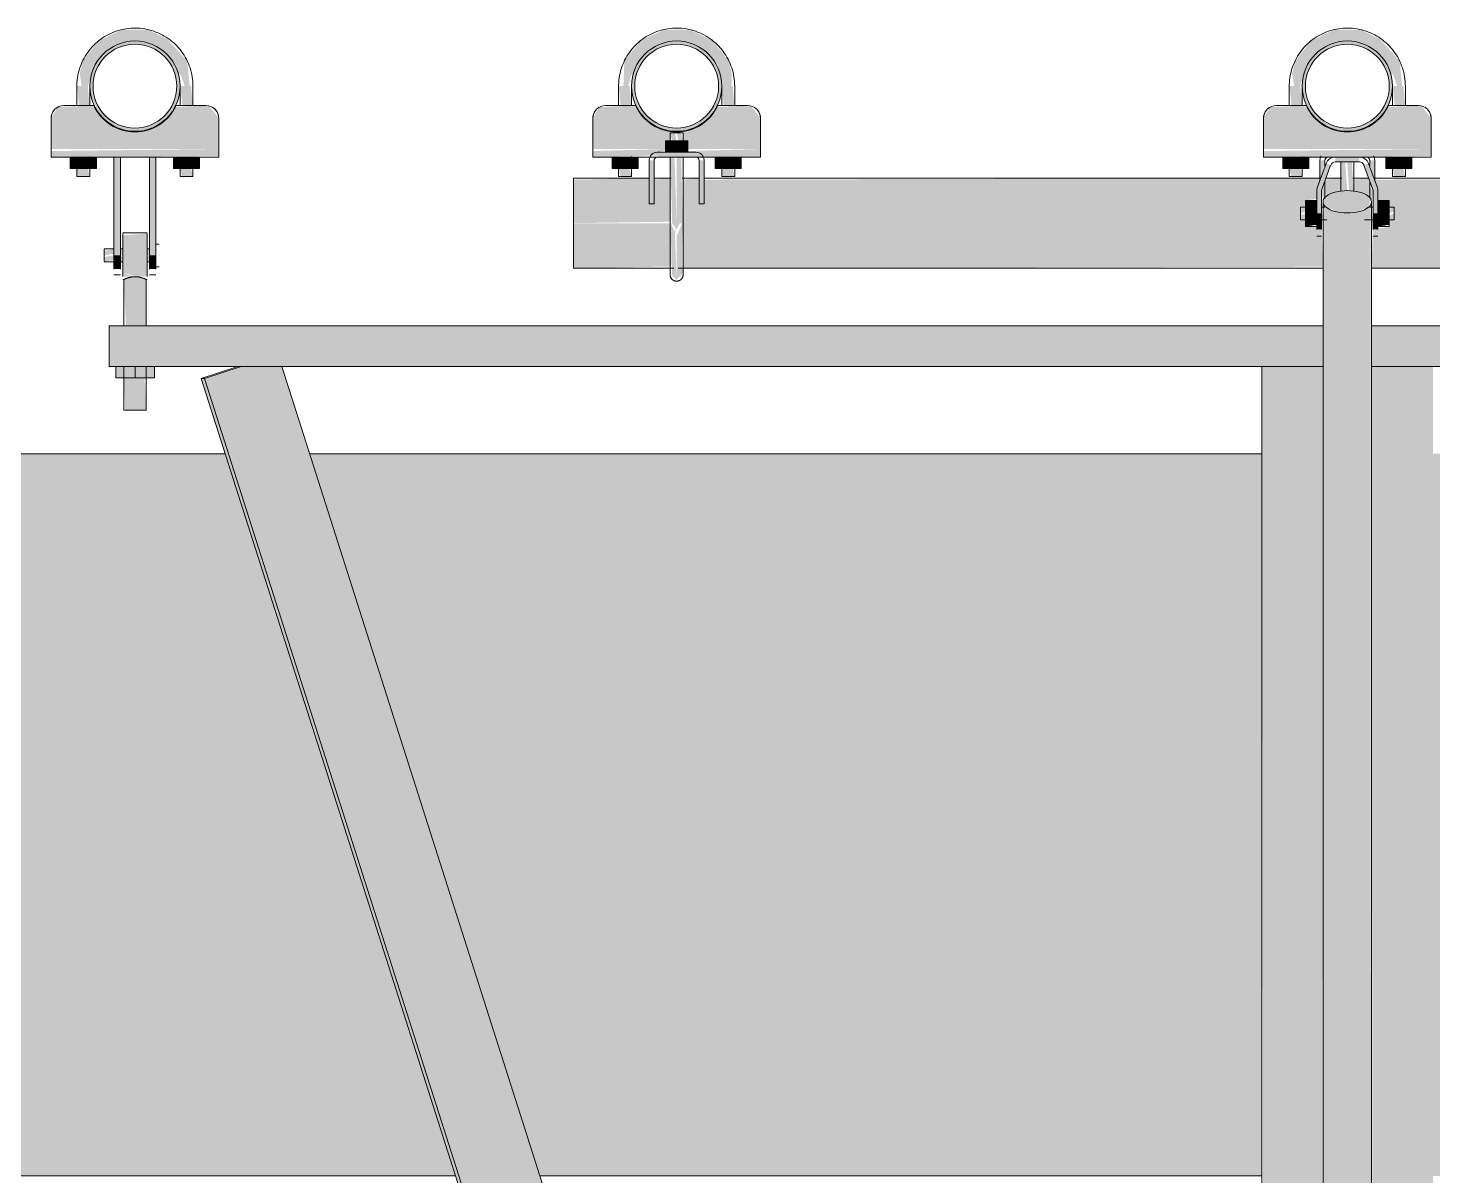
# Model space of a CAD drawing. Header units: inches. Extents: x -55396 to -733, y -290 to 853.
# Drawn here: x -16667.9 to -16613.4, y 250 to 294.5 of the extents above; entities that cross this region are included whole.
import ezdxf

# ---------------------------------------------------------------- set-up
doc = ezdxf.new("R2010")
doc.units = ezdxf.units.IN
doc.header["$MEASUREMENT"] = 0
doc.layers.add('M-HVAC-DUCT', color=70, linetype='Continuous', lineweight=9)
doc.layers.add('Q-SPCQ', color=91, linetype='Continuous', lineweight=9)

# ---------------------------------------------------------------- blocks, each defined once
blk = doc.blocks.new('Basketball_Backstop-Performance_Sports_Systems-3103-Ceiling_Hung - 27_-0_ to 27_-11 7_8_-V275-Section 1')
at = {"layer": 'Q-SPCQ'}
for points in [[(21667.118, 292.25), (21667.178, 292.25), (21667.08, 293.226), (21666.309, 294.08), (21665.553, 294.444), (21664.552, 294.444), (21663.65, 294.009), (21663.026, 293.226), (21662.913, 292.733), (21662.988, 292.25), (21663.178, 292.25), (21663.23, 292.25), (21663.362, 292.703), (21663.694, 293.329), (21664.037, 293.657), (21664.427, 293.869), (21664.801, 293.967), (21665.255, 293.973), (21665.776, 293.829), (21665.928, 293.766), (21666.05, 293.681), (21666.73, 292.735), (21666.745, 292.687), (21666.812, 292.735), (21666.988, 292.25), (21667.053, 292.25)], [(21684.177, 292.25), (21684.178, 292.25), (21684.294, 292.687), (21684.376, 292.735), (21684.646, 293.266), (21685.037, 293.657), (21685.461, 293.883), (21685.851, 293.973), (21686.305, 293.967), (21686.678, 293.869), (21687.104, 293.63), (21687.46, 293.266), (21687.568, 293.125), (21687.622, 293.095), (21687.811, 292.25), (21687.876, 292.25), (21687.928, 292.25), (21688.178, 292.25), (21688.192, 292.733), (21688.08, 293.226), (21687.456, 294.009), (21686.553, 294.444), (21685.552, 294.444), (21685.296, 294.303), (21685.101, 294.226), (21684.65, 294.009), (21684.026, 293.226), (21683.988, 292.25), (21684.118, 292.25)], [(21714.118, 292.25), (21714.178, 292.25), (21714.08, 293.226), (21713.309, 294.08), (21712.553, 294.444), (21711.552, 294.444), (21710.65, 294.009), (21710.026, 293.226), (21709.913, 292.733), (21709.988, 292.25), (21710.178, 292.25), (21710.23, 292.25), (21710.362, 292.703), (21710.723, 293.367), (21711.037, 293.657), (21711.427, 293.869), (21711.801, 293.967), (21712.31, 293.966), (21712.776, 293.829), (21712.928, 293.766), (21713.05, 293.681), (21713.73, 292.735), (21713.745, 292.687), (21713.812, 292.735), (21713.988, 292.25), (21714.053, 292.25)], [(21663.694, 289.812), (21668.303, 289.812), (21668.303, 291), (21667.932, 291.483), (21667.803, 291.5), (21666.608, 291.437), (21666.202, 290.92), (21665.865, 290.688), (21665.473, 290.539), (21665.275, 290.487), (21664.551, 290.56), (21664.158, 290.734), (21663.807, 291.013), (21663.536, 291.375), (21663.362, 291.5), (21662.053, 291.433), (21661.803, 291), (21661.803, 289.812)], [(21682.803, 289.812), (21685.615, 289.812), (21685.615, 290.125), (21685.811, 290.125), (21685.876, 290.437), (21686.294, 290.437), (21686.294, 290.125), (21686.49, 290.125), (21686.49, 289.812), (21689.303, 289.812), (21689.303, 291), (21688.932, 291.483), (21688.803, 291.5), (21687.608, 291.437), (21687.202, 290.92), (21686.865, 290.688), (21686.473, 290.539), (21685.928, 290.487), (21685.551, 290.56), (21685.158, 290.734), (21684.807, 291.013), (21684.536, 291.375), (21684.362, 291.5), (21683.053, 291.433), (21682.803, 291)], [(21708.803, 289.812), (21715.303, 289.812), (21715.303, 291), (21714.932, 291.483), (21714.803, 291.5), (21713.608, 291.437), (21713.202, 290.92), (21712.865, 290.688), (21712.473, 290.539), (21712.111, 290.487), (21711.551, 290.56), (21711.158, 290.734), (21710.807, 291.013), (21710.536, 291.375), (21710.362, 291.5), (21709.053, 291.433), (21708.803, 291)], [(21663.694, 289.5), (21668.303, 289.542), (21668.303, 289.812), (21661.803, 289.732), (21661.803, 289.5)], [(21686.053, 289.687), (21686.053, 290.125), (21685.615, 290.125), (21685.615, 289.687)], [(21686.49, 289.687), (21686.49, 290.125), (21686.053, 290.125), (21686.053, 289.687)], [(21712.111, 289.5), (21715.303, 289.542), (21715.303, 289.812), (21708.803, 289.732), (21708.803, 289.5), (21711.583, 289.5)], [(21662.548, 289.062), (21662.8, 289.062), (21662.8, 289.5), (21662.548, 289.5)], [(21663.305, 289.062), (21663.305, 289.5), (21662.8, 289.5), (21662.8, 289.062)], [(21663.558, 289.062), (21663.558, 289.5), (21663.305, 289.5), (21663.305, 289.062)], [(21664.49, 285.687), (21664.49, 289.5), (21664.24, 289.5), (21664.24, 285.687)], [(21665.865, 285.687), (21665.865, 289.5), (21665.615, 289.5), (21665.615, 285.687)], [(21666.548, 289.062), (21666.8, 289.062), (21666.8, 289.5), (21666.548, 289.5)], [(21667.305, 289.062), (21667.305, 289.5), (21666.8, 289.5), (21666.8, 289.062)], [(21667.558, 289.062), (21667.558, 289.5), (21667.305, 289.5), (21667.305, 289.062)], [(21683.548, 289.062), (21683.8, 289.062), (21683.8, 289.5), (21683.548, 289.5)], [(21683.8, 289.062), (21684.305, 289.062), (21684.305, 289.5), (21683.8, 289.5)], [(21684.558, 289.062), (21684.558, 289.5), (21684.305, 289.5), (21684.305, 289.062)], [(21687.8, 289.062), (21687.8, 289.5), (21687.548, 289.5), (21687.548, 289.062)], [(21688.305, 289.062), (21688.305, 289.5), (21687.8, 289.5), (21687.8, 289.062), (21687.902, 289.062)], [(21688.305, 289.062), (21688.558, 289.062), (21688.558, 289.5), (21688.305, 289.5)], [(21709.548, 289.062), (21709.8, 289.062), (21709.8, 289.5), (21709.548, 289.5)], [(21710.305, 289.062), (21710.305, 289.5), (21709.8, 289.5), (21709.8, 289.062)], [(21710.558, 289.062), (21710.558, 289.5), (21710.305, 289.5), (21710.305, 289.062)], [(21711.811, 288.168), (21712.053, 288.198), (21711.969, 289.313), (21711.811, 289.313), (21711.811, 288.198)], [(21712.294, 288.168), (21712.23, 289.313), (21712.053, 289.313), (21712.118, 288.19), (21712.286, 288.17)], [(21713.548, 289.062), (21713.8, 289.062), (21713.8, 289.5), (21713.548, 289.5)], [(21714.305, 289.062), (21714.305, 289.5), (21713.8, 289.5), (21713.8, 289.062)], [(21714.558, 289.062), (21714.558, 289.5), (21714.305, 289.5), (21714.305, 289.062)], [(21712.111, 287.347), (21712.295, 287.347), (21712.865, 287.549), (21712.958, 287.877), (21712.522, 288.14), (21712.053, 288.198), (21711.584, 288.14), (21711.147, 287.877), (21711.147, 287.653), (21711.241, 287.549), (21711.81, 287.347)], [(21710.865, 287.565), (21710.865, 287.818), (21710.428, 287.818), (21710.428, 287.565)], [(21710.865, 287.06), (21710.865, 287.565), (21710.428, 287.565), (21710.428, 287.06)], [(21712.053, 135.402), (21712.053, 287.332), (21711.39, 287.459), (21711.147, 287.653), (21711.14, 287.377), (21711.115, 286.792), (21711.147, 135.723), (21711.39, 135.529), (21711.81, 135.416)], [(21712.053, 135.402), (21712.716, 135.529), (21712.958, 135.723), (21712.99, 135.835), (21712.958, 287.653), (21712.716, 287.459), (21712.111, 287.336), (21712.053, 287.332), (21712.053, 137.507)], [(21713.678, 287.565), (21713.678, 287.818), (21713.24, 287.818), (21713.24, 287.565)], [(21713.678, 287.06), (21713.678, 287.565), (21713.24, 287.565), (21713.24, 287.06)], [(21710.428, 286.807), (21710.865, 286.875), (21710.865, 287.06), (21710.428, 287.06), (21710.428, 286.875)], [(21710.865, 286.694), (21711.053, 286.694), (21711.053, 287.313), (21710.865, 287.313), (21710.865, 286.875)], [(21713.053, 286.694), (21713.24, 286.694), (21713.24, 287.313), (21713.053, 287.313), (21713.053, 286.875)], [(21713.24, 286.807), (21713.678, 286.875), (21713.678, 287.06), (21713.24, 287.06), (21713.24, 286.875)], [(21665.527, 285.656), (21665.527, 286.532), (21664.589, 286.469), (21664.589, 285.656)], [(21686.053, 284.744), (21686.293, 285), (21686.262, 285.306), (21686.269, 286.937), (21686.053, 286.454), (21686.053, 284.961)], [(21664.49, 285.157), (21664.49, 285.687), (21664.24, 285.687), (21664.24, 285.157)], [(21665.865, 285.157), (21665.865, 285.687), (21665.615, 285.687), (21665.615, 285.157)], [(21665.058, 280.937), (21665.058, 281.375), (21664.308, 281.375), (21664.308, 280.937)], [(21665.058, 280.937), (21665.808, 280.937), (21665.808, 281.375), (21665.058, 281.375)], [(21708.694, 152.543), (21708.847, 152.592), (21708.847, 161.789), (21708.357, 161.927), (21708.327, 162), (21708.536, 162.242), (21708.736, 162.248), (21670.745, 281.375), (21669.177, 281.375), (21667.754, 280.918), (21708.038, 154.601)], [(21708.694, 152.543), (21667.754, 280.918), (21667.62, 280.918), (21708.56, 152.543)]]:
    blk.add_hatch(color=256, dxfattribs=at).paths.add_polyline_path(points, flags=0)
h = blk.add_hatch(color=256, dxfattribs=at)
h.paths.add_polyline_path([(21665.053, 290.5), (21665.506, 290.56), (21665.928, 290.734), (21666.29, 291.013), (21666.568, 291.375), (21666.743, 291.797), (21666.803, 292.25), (21666.743, 292.703), (21666.568, 293.125), (21666.29, 293.487), (21665.928, 293.766), (21665.506, 293.94), (21665.053, 294), (21664.6, 293.94), (21664.178, 293.766), (21663.694, 293.329), (21663.537, 293.125), (21663.362, 292.703), (21663.303, 292.25), (21663.362, 291.797), (21663.694, 291.171), (21663.815, 291.013), (21664.178, 290.734), (21664.6, 290.56)], flags=0)
h.paths.add_polyline_path([(21665.053, 290.625), (21664.632, 290.68), (21664.24, 290.843), (21663.71, 291.353), (21663.646, 291.437), (21663.483, 291.829), (21663.428, 292.25), (21663.483, 292.671), (21663.694, 293.125), (21663.904, 293.399), (21664.24, 293.657), (21664.632, 293.82), (21665.053, 293.875), (21665.473, 293.82), (21665.865, 293.657), (21666.202, 293.399), (21666.46, 293.062), (21666.622, 292.671), (21666.678, 292.25), (21666.622, 291.829), (21666.395, 291.353), (21666.202, 291.101), (21665.865, 290.843), (21665.473, 290.68)], flags=0)
h = blk.add_hatch(color=256, dxfattribs=at)
h.paths.add_polyline_path([(21686.053, 290.5), (21686.506, 290.56), (21686.928, 290.734), (21687.29, 291.013), (21687.568, 291.375), (21687.743, 291.797), (21687.803, 292.25), (21687.743, 292.703), (21687.568, 293.125), (21687.29, 293.487), (21686.928, 293.766), (21686.506, 293.94), (21686.053, 294), (21685.6, 293.94), (21685.178, 293.766), (21684.815, 293.487), (21684.537, 293.125), (21684.362, 292.703), (21684.303, 292.25), (21684.362, 291.797), (21684.554, 291.353), (21684.815, 291.013), (21685.178, 290.734), (21685.6, 290.56)], flags=0)
h.paths.add_polyline_path([(21686.053, 290.625), (21685.632, 290.68), (21685.24, 290.843), (21684.71, 291.353), (21684.646, 291.437), (21684.483, 291.829), (21684.428, 292.25), (21684.483, 292.671), (21684.646, 293.062), (21684.904, 293.399), (21685.24, 293.657), (21685.632, 293.82), (21686.053, 293.875), (21686.473, 293.82), (21686.865, 293.657), (21687.202, 293.399), (21687.46, 293.062), (21687.622, 292.671), (21687.678, 292.25), (21687.622, 291.829), (21687.395, 291.353), (21687.202, 291.101), (21686.865, 290.843), (21686.473, 290.68)], flags=0)
h = blk.add_hatch(color=256, dxfattribs=at)
h.paths.add_polyline_path([(21712.053, 290.5), (21712.506, 290.56), (21712.928, 290.734), (21713.29, 291.013), (21713.568, 291.375), (21713.743, 291.797), (21713.803, 292.25), (21713.743, 292.703), (21713.568, 293.125), (21713.29, 293.487), (21712.928, 293.766), (21712.506, 293.94), (21712.053, 294), (21711.6, 293.94), (21711.178, 293.766), (21710.815, 293.487), (21710.537, 293.125), (21710.362, 292.703), (21710.303, 292.25), (21710.362, 291.797), (21710.554, 291.353), (21710.815, 291.013), (21711.178, 290.734), (21711.6, 290.56)], flags=0)
h.paths.add_polyline_path([(21712.053, 290.625), (21711.632, 290.68), (21711.24, 290.843), (21710.71, 291.353), (21710.646, 291.437), (21710.483, 291.829), (21710.428, 292.25), (21710.483, 292.671), (21710.646, 293.062), (21710.904, 293.399), (21711.24, 293.657), (21711.632, 293.82), (21712.111, 293.867), (21712.473, 293.82), (21712.865, 293.657), (21713.202, 293.399), (21713.46, 293.062), (21713.622, 292.671), (21713.678, 292.25), (21713.622, 291.829), (21713.395, 291.353), (21713.202, 291.101), (21712.865, 290.843), (21712.473, 290.68), (21712.111, 290.633)], flags=0)
h = blk.add_hatch(color=256, dxfattribs=at)
h.paths.add_polyline_path([(21662.811, 288.75), (21663.294, 288.75), (21663.23, 289.062), (21662.811, 289.062)], flags=0)
h.paths.add_polyline_path([(21663.039, 291.5), (21663.294, 291.5), (21663.23, 292.25), (21662.811, 292.25), (21662.887, 291.5), (21662.988, 291.5)], flags=0)
h = blk.add_hatch(color=256, dxfattribs=at)
h.paths.add_polyline_path([(21667.269, 288.75), (21667.294, 288.75), (21667.225, 289.062), (21666.811, 289.062), (21666.876, 288.75), (21667.23, 288.75)], flags=0)
h.paths.add_polyline_path([(21666.988, 291.5), (21667.294, 291.5), (21667.23, 292.25), (21666.811, 292.25), (21666.893, 291.5), (21666.975, 291.5)], flags=0)
h = blk.add_hatch(color=256, dxfattribs=at)
h.paths.add_polyline_path([(21684.053, 288.75), (21684.294, 288.75), (21684.225, 289.062), (21683.811, 289.062), (21683.876, 288.75), (21683.988, 288.75)], flags=0)
h.paths.add_polyline_path([(21684.002, 291.5), (21684.294, 291.5), (21684.23, 292.25), (21683.811, 292.25), (21683.876, 291.5), (21683.988, 291.5)], flags=0)
h = blk.add_hatch(color=256, dxfattribs=at)
h.paths.add_polyline_path([(21687.876, 288.75), (21688.294, 288.75), (21688.23, 289.062), (21687.811, 289.062), (21687.836, 288.75)], flags=0)
h.paths.add_polyline_path([(21687.887, 291.5), (21688.294, 291.5), (21688.23, 292.25), (21687.811, 292.25), (21687.876, 291.5)], flags=0)
h = blk.add_hatch(color=256, dxfattribs=at)
h.paths.add_polyline_path([(21710.053, 288.75), (21710.294, 288.75), (21710.23, 289.062), (21709.811, 289.062), (21709.876, 288.75), (21709.988, 288.75)], flags=0)
h.paths.add_polyline_path([(21710.053, 291.5), (21710.294, 291.5), (21710.23, 292.25), (21709.811, 292.25), (21709.887, 291.5), (21710.039, 291.5)], flags=0)
h = blk.add_hatch(color=256, dxfattribs=at)
h.paths.add_polyline_path([(21714.053, 288.75), (21714.294, 288.75), (21714.225, 289.062), (21713.811, 289.062), (21713.876, 288.75), (21713.988, 288.75)], flags=0)
h.paths.add_polyline_path([(21714.002, 291.5), (21714.294, 291.5), (21714.23, 292.25), (21713.811, 292.25), (21713.893, 291.5), (21713.988, 291.5)], flags=0)
h = blk.add_hatch(color=256, dxfattribs=at)
h.paths.add_polyline_path([(21685.988, 286.937), (21686.053, 286.937), (21685.972, 289.5), (21685.811, 289.5), (21685.876, 286.937), (21685.928, 286.937)], flags=0)
h.paths.add_polyline_path([(21685.983, 290.125), (21686.053, 290.125), (21685.988, 290.437), (21685.811, 290.437), (21685.876, 290.125), (21685.928, 290.125)], flags=0)
h = blk.add_hatch(color=256, dxfattribs=at)
h.paths.add_polyline_path([(21686.118, 286.937), (21686.294, 286.937), (21686.23, 289.5), (21686.053, 289.5), (21686.053, 286.937)], flags=0)
h.paths.add_polyline_path([(21686.123, 290.125), (21686.294, 290.125), (21686.23, 290.437), (21686.053, 290.437), (21686.118, 290.125)], flags=0)
h = blk.add_hatch(color=256, dxfattribs=at)
h.paths.add_polyline_path([(21689.303, 289.5), (21689.303, 289.812), (21686.49, 289.732), (21686.49, 289.687), (21686.803, 289.631), (21686.803, 289.5), (21687.902, 289.5)], flags=0)
h.paths.add_polyline_path([(21683.06, 289.5), (21685.303, 289.561), (21685.303, 289.687), (21685.615, 289.767), (21685.615, 289.812), (21682.803, 289.732), (21682.803, 289.5)], flags=0)
h = blk.add_hatch(color=256, dxfattribs=at)
h.paths.add_polyline_path([(21685.178, 288.187), (21685.178, 289.375), (21684.99, 289.375), (21684.99, 288.187)], flags=0)
h.paths.add_polyline_path([(21687.115, 288.187), (21687.115, 289.375), (21686.928, 289.375), (21686.928, 288.187)], flags=0)
h.paths.add_polyline_path([(21685.303, 289.5), (21686.803, 289.5), (21686.803, 289.687), (21685.303, 289.687)], flags=0)
h = blk.add_hatch(color=256, dxfattribs=at)
h.paths.add_polyline_path([(21713.24, 287.313), (21713.24, 288.184), (21713.053, 288.184), (21713.053, 287.313)], flags=0)
h.paths.add_polyline_path([(21710.865, 287.313), (21711.053, 287.313), (21711.053, 288.184), (21710.865, 288.184)], flags=0)
h.paths.add_polyline_path([(21711.064, 288.248), (21711.407, 289.189), (21711.23, 289.253), (21710.888, 288.312)], flags=0)
h.paths.add_polyline_path([(21713.042, 288.248), (21713.218, 288.312), (21712.875, 289.253), (21712.699, 289.189), (21712.8, 288.911)], flags=0)
h.paths.add_polyline_path([(21712.111, 289.313), (21712.523, 289.313), (21712.523, 289.5), (21711.583, 289.5), (21711.583, 289.313)], flags=0)
h = blk.add_hatch(color=256, dxfattribs=at)
h.paths.add_polyline_path([(21711.147, 288.187), (21711.178, 288.248), (21711.137, 288.448), (21710.99, 288.187)], flags=0)
h.paths.add_polyline_path([(21713.115, 288.187), (21713.042, 288.248), (21712.928, 288.312), (21712.928, 288.187)], flags=0)
h.paths.add_polyline_path([(21710.99, 288.593), (21711.178, 289.253), (21711.178, 289.375), (21710.99, 289.375), (21710.99, 288.911)], flags=0)
h.paths.add_polyline_path([(21713.115, 288.593), (21713.115, 289.375), (21712.928, 289.375), (21713, 288.911), (21713.029, 288.83)], flags=0)
h = blk.add_hatch(color=256, dxfattribs=at)
h.paths.add_polyline_path([(21682.053, 286.937), (21685.811, 286.993), (21685.811, 288.687), (21685.178, 288.628), (21685.178, 288.187), (21684.99, 288.189), (21684.99, 288.687), (21682.053, 288.628), (21682.053, 287.39)], flags=0)
h.paths.add_polyline_path([(21686.294, 286.937), (21710.428, 286.937), (21710.428, 287.071), (21710.24, 287.136), (21710.24, 287.554), (21710.428, 287.59), (21710.428, 287.818), (21710.865, 287.877), (21710.888, 288.184), (21711.053, 288.175), (21711.115, 287.765), (21711.147, 287.877), (21711.584, 288.14), (21711.811, 288.198), (21711.811, 288.687), (21711.202, 288.628), (21711.178, 288.31), (21711.147, 288.187), (21710.99, 288.275), (21710.888, 288.312), (21710.99, 288.687), (21687.115, 288.628), (21687.115, 288.187), (21686.928, 288.198), (21686.928, 288.687), (21686.294, 288.628), (21686.294, 287.358)], flags=0)
h.paths.add_polyline_path([(21712.99, 286.937), (21713.053, 286.937), (21712.99, 287.06)], flags=0)
h.paths.add_polyline_path([(21738.294, 286.937), (21742.053, 286.937), (21742.053, 288.687), (21739.115, 288.619), (21739.115, 288.187), (21738.928, 288.187), (21738.928, 288.687), (21738.294, 288.617), (21738.294, 286.966)], flags=0)
h.paths.add_polyline_path([(21737.811, 286.937), (21737.811, 288.687), (21737.178, 288.614), (21737.178, 288.187), (21736.99, 288.187), (21736.99, 288.687), (21713.115, 288.628), (21713.166, 288.453), (21713.218, 288.312), (21712.928, 288.248), (21712.882, 288.687), (21712.294, 288.628), (21712.295, 288.168), (21712.522, 288.14), (21712.94, 287.812), (21712.99, 287.765), (21713.053, 288.184), (21713.24, 288.14), (21713.24, 287.818), (21713.678, 287.765), (21713.678, 287.554), (21713.865, 287.489), (21713.865, 287.071), (21713.678, 287.06), (21713.678, 286.937), (21736.319, 286.937)], flags=0)
h = blk.add_hatch(color=256, dxfattribs=at)
h.paths.add_polyline_path([(21712.967, 287.313), (21713.053, 287.391), (21712.966, 287.377), (21712.961, 287.313)], flags=0)
h.paths.add_polyline_path([(21711.145, 287.313), (21711.053, 287.363), (21711.139, 287.313)], flags=0)
h.paths.add_polyline_path([(21713.678, 287.313), (21713.865, 287.39), (21713.865, 287.554), (21713.678, 287.489), (21713.678, 287.316)], flags=0)
h.paths.add_polyline_path([(21710.24, 287.313), (21710.428, 287.377), (21710.428, 287.554), (21710.24, 287.489), (21710.24, 287.332)], flags=0)
h.paths.add_polyline_path([(21712.295, 287.347), (21712.832, 287.529), (21712.522, 287.427), (21712.381, 287.377)], flags=0)
h = blk.add_hatch(color=256, dxfattribs=at)
h.paths.add_polyline_path([(21710.428, 287.071), (21710.428, 287.313), (21710.24, 287.248), (21710.24, 287.071)], flags=0)
h.paths.add_polyline_path([(21711.053, 287.071), (21711.147, 287.155), (21711.139, 287.313), (21711.053, 287.248), (21711.053, 287.077)], flags=0)
h.paths.add_polyline_path([(21712.968, 287.071), (21713.053, 287.136), (21712.967, 287.313), (21712.957, 287.233), (21712.964, 287.09)], flags=0)
h.paths.add_polyline_path([(21713.865, 287.071), (21713.865, 287.313), (21713.678, 287.245), (21713.678, 287.071)], flags=0)
h = blk.add_hatch(color=256, dxfattribs=at)
h.paths.add_polyline_path([(21685.876, 286.937), (21686.053, 286.696), (21686.178, 286.937), (21685.928, 286.937)], flags=0)
h.paths.add_polyline_path([(21682.053, 285.187), (21685.848, 285.258), (21685.848, 286.513), (21685.811, 286.937), (21682.053, 286.937), (21682.053, 285.247)], flags=0)
h.paths.add_polyline_path([(21686.269, 286.937), (21686.23, 286.937), (21686.23, 286.849)], flags=0)
h.paths.add_polyline_path([(21687.902, 285.187), (21711.115, 285.247), (21711.053, 286.694), (21710.865, 286.702), (21710.865, 286.807), (21710.428, 286.807), (21710.428, 286.937), (21686.269, 286.937), (21686.293, 285.187)], flags=0)
h.paths.add_polyline_path([(21737.876, 286.937), (21738.053, 286.696), (21738.178, 286.937), (21737.928, 286.937)], flags=0)
h.paths.add_polyline_path([(21716.953, 285.187), (21737.849, 285.247), (21737.849, 286.485), (21737.811, 286.937), (21713.678, 286.937), (21713.678, 286.807), (21713.24, 286.72), (21713.24, 286.694), (21713.053, 286.719), (21712.99, 285.187)], flags=0)
h.paths.add_polyline_path([(21738.269, 286.937), (21738.219, 286.909), (21738.256, 286.909)], flags=0)
h.paths.add_polyline_path([(21741.161, 285.187), (21742.053, 285.247), (21742.053, 286.937), (21738.269, 286.909), (21738.293, 285.187)], flags=0)
h = blk.add_hatch(color=256, dxfattribs=at)
h.paths.add_polyline_path([(21686.053, 286.454), (21685.985, 286.788), (21685.983, 286.646), (21686.047, 286.469)], flags=0)
h.paths.add_polyline_path([(21686.053, 284.744), (21685.982, 286.612), (21685.836, 286.937), (21685.875, 284.924)], flags=0)
h = blk.add_hatch(color=256, dxfattribs=at)
h.paths.add_polyline_path([(21663.865, 285.687), (21664.24, 285.752), (21664.24, 285.929), (21663.865, 285.864), (21663.865, 285.752)], flags=0)
h.paths.add_polyline_path([(21665.615, 285.687), (21665.615, 285.929), (21665.527, 285.864), (21665.527, 285.687)], flags=0)
h.paths.add_polyline_path([(21664.589, 285.687), (21664.589, 285.929), (21664.49, 285.848), (21664.49, 285.687)], flags=0)
h = blk.add_hatch(color=256, dxfattribs=at)
h.paths.add_polyline_path([(21663.865, 285.446), (21664.24, 285.511), (21664.24, 285.687), (21663.865, 285.623), (21663.865, 285.471)], flags=0)
h.paths.add_polyline_path([(21665.527, 285.446), (21665.615, 285.517), (21665.615, 285.687), (21665.527, 285.623), (21665.527, 285.45)], flags=0)
h.paths.add_polyline_path([(21664.589, 285.446), (21664.589, 285.687), (21664.49, 285.604), (21664.49, 285.446)], flags=0)
h = blk.add_hatch(color=256, dxfattribs=at)
h.paths.add_polyline_path([(21664.981, 284.859), (21664.589, 285.015), (21664.589, 284.871), (21664.98, 284.859)], flags=0)
h.paths.add_polyline_path([(21665.135, 284.859), (21665.527, 284.871), (21665.527, 285.656), (21664.589, 285.656), (21664.589, 285.015), (21665.058, 284.881)], flags=0)
h = blk.add_hatch(color=256, dxfattribs=at)
h.paths.add_polyline_path([(21665.367, 279.687), (21665.495, 279.687), (21665.426, 280.937), (21664.62, 280.937), (21664.679, 279.687), (21665.277, 279.687)], flags=0)
h.paths.add_polyline_path([(21665.107, 282.955), (21665.495, 282.955), (21665.468, 284.763), (21665.135, 284.859), (21664.723, 284.795), (21664.62, 284.75), (21664.707, 282.955), (21665.009, 282.955)], flags=0)
h = blk.add_hatch(color=256, dxfattribs=at)
h.paths.add_polyline_path([(21664.058, 281.375), (21711.115, 281.375), (21711.115, 282.955), (21664.058, 282.955), (21664.058, 281.585)], flags=0)
h.paths.add_polyline_path([(21755.686, 281.375), (21760.058, 281.375), (21760.058, 282.955), (21712.99, 282.955), (21712.99, 281.375), (21736.319, 281.375)], flags=0)
h = blk.add_hatch(color=256, dxfattribs=at)
h.paths.add_polyline_path([(21712.058, 116), (21715.37, 116), (21715.368, 119.802), (21714.302, 119.75), (21708.745, 119.751), (21708.745, 116), (21711.201, 116)], flags=0)
h.paths.add_polyline_path([(21709.685, 120.187), (21710.12, 120.239), (21715.37, 120.249), (21715.362, 128.125), (21713.433, 128.125), (21713.433, 128), (21713.058, 128), (21712.995, 128), (21711.12, 128), (21711.058, 128), (21710.683, 128), (21710.683, 128.125), (21708.745, 128.125), (21708.753, 120.244), (21709.605, 120.195)], flags=0)
h.paths.add_polyline_path([(21711.146, 120.2), (21710.753, 120.231), (21710.909, 120.203)], flags=0)
h.paths.add_polyline_path([(21708.802, 128.764), (21708.923, 128.927), (21708.823, 128.801)], flags=0)
h.paths.add_polyline_path([(21708.745, 128.917), (21708.851, 129.038), (21708.745, 129)], flags=0)
h.paths.add_polyline_path([(21715.37, 128.917), (21715.362, 129.08), (21715.265, 128.962), (21715.362, 128.92)], flags=0)
h.paths.add_polyline_path([(21708.931, 129.012), (21708.851, 129.199), (21708.896, 129.073), (21708.923, 129.026)], flags=0)
h.paths.add_polyline_path([(21708.755, 129.875), (21710.683, 129.875), (21710.683, 130), (21711.058, 130), (21710.995, 135.485), (21708.745, 135.439), (21708.745, 129.875)], flags=0)
h.paths.add_polyline_path([(21714.927, 129.875), (21715.37, 129.875), (21715.357, 135.488), (21714.302, 135.438), (21713.12, 135.438), (21713.084, 130.75), (21712.995, 130.75), (21713.058, 130), (21713.433, 130), (21713.433, 129.875), (21714.882, 129.875)], flags=0)
h.paths.add_polyline_path([(21709.685, 135.875), (21710.12, 135.927), (21710.995, 135.937), (21711.032, 137.75), (21711.115, 137.75), (21711.115, 161.798), (21708.847, 161.751), (21708.77, 152.567), (21708.745, 152.543), (21708.759, 135.932), (21709.652, 135.878)], flags=0)
h.paths.add_polyline_path([(21713.54, 135.876), (21713.714, 135.932), (21715.37, 135.937), (21715.345, 152.567), (21715.269, 152.592), (21715.258, 161.787), (21714.4, 161.75), (21712.995, 161.75), (21712.995, 137.75), (21713.12, 137.75), (21713.207, 135.888), (21713.363, 135.882)], flags=0)
h.paths.add_polyline_path([(21710.995, 135.889), (21710.909, 135.928), (21710.909, 135.89)], flags=0)
h.paths.add_polyline_path([(21709.685, 162.187), (21710.21, 162.239), (21711.115, 162.25), (21711.058, 224), (21710.683, 224), (21710.678, 224.125), (21708.745, 224.125), (21708.777, 162.245), (21709.605, 162.195)], flags=0)
h.paths.add_polyline_path([(21713.54, 162.189), (21713.714, 162.245), (21715.37, 162.249), (21715.297, 224.125), (21713.433, 224.125), (21713.433, 224), (21713.058, 224), (21712.995, 162.207), (21713.491, 162.191)], flags=0)
h.paths.add_polyline_path([(21711.115, 162.2), (21711.101, 162.208), (21710.753, 162.231), (21710.977, 162.202)], flags=0)
h.paths.add_polyline_path([(21708.802, 224.764), (21708.923, 224.927), (21708.82, 224.795)], flags=0)
h.paths.add_polyline_path([(21708.745, 224.917), (21708.851, 225.038), (21708.745, 225)], flags=0)
h.paths.add_polyline_path([(21715.37, 224.917), (21715.296, 225.051), (21715.265, 224.962), (21715.324, 224.937)], flags=0)
h.paths.add_polyline_path([(21708.931, 225.012), (21708.82, 225.222), (21708.896, 225.073), (21708.923, 225.026)], flags=0)
h.paths.add_polyline_path([(21709.716, 225.875), (21710.683, 225.875), (21710.683, 226), (21711.058, 226), (21711.115, 281.375), (21708.745, 281.375), (21708.82, 225.875), (21709.366, 225.875)], flags=0)
h.paths.add_polyline_path([(21714.577, 225.875), (21715.37, 225.875), (21715.37, 281.375), (21712.99, 281.375), (21713.058, 226), (21713.433, 226), (21713.433, 225.875), (21714.4, 225.875)], flags=0)
for p, q in [((21662.803, 292.25), (21662.803, 291.5)), ((21663.303, 291.5), (21663.303, 292.25)), ((21666.803, 292.25), (21666.803, 291.5)), ((21667.303, 291.5), (21667.303, 292.25)), ((21683.803, 292.25), (21683.803, 291.5)), ((21684.303, 291.5), (21684.303, 292.25)), ((21687.803, 292.25), (21687.803, 291.5)), ((21688.303, 291.5), (21688.303, 292.25)), ((21709.803, 292.25), (21709.803, 291.5)), ((21710.303, 291.5), (21710.303, 292.25)), ((21713.803, 292.25), (21713.803, 291.5)), ((21714.303, 291.5), (21714.303, 292.25)), ((21663.459, 291.5), (21662.303, 291.5)), ((21667.803, 291.5), (21666.647, 291.5)), ((21684.459, 291.5), (21683.303, 291.5)), ((21688.803, 291.5), (21687.647, 291.5)), ((21710.459, 291.5), (21709.303, 291.5)), ((21714.803, 291.5), (21713.647, 291.5)), ((21661.803, 289.812), (21661.803, 291)), ((21668.303, 291), (21668.303, 289.812)), ((21682.803, 291), (21682.803, 289.812)), ((21689.303, 289.812), (21689.303, 291)), ((21708.803, 289.812), (21708.803, 291)), ((21715.303, 291), (21715.303, 289.812)), ((21685.803, 290.437), (21685.803, 289.687)), ((21685.811, 290.437), (21686.053, 290.437)), ((21686.053, 290.437), (21686.294, 290.437)), ((21686.303, 289.687), (21686.303, 290.437)), ((21661.803, 289.5), (21661.803, 289.812)), ((21668.303, 289.812), (21668.303, 289.5)), ((21682.803, 289.5), (21682.803, 289.812)), ((21685.615, 290.125), (21686.053, 290.125)), ((21685.615, 289.687), (21685.615, 290.125)), ((21686.053, 290.125), (21686.49, 290.125)), ((21686.053, 290.125), (21686.053, 289.687)), ((21686.49, 289.687), (21686.49, 290.125)), ((21689.303, 289.812), (21689.303, 289.5)), ((21708.803, 289.5), (21708.803, 289.812)), ((21715.303, 289.812), (21715.303, 289.5)), ((21661.803, 289.5), (21668.303, 289.5)), ((21662.548, 289.5), (21662.548, 289.062)), ((21662.8, 289.062), (21662.8, 289.5)), ((21662.803, 289.515), (21662.803, 288.75)), ((21663.303, 288.75), (21663.303, 289.518)), ((21663.305, 289.062), (21663.305, 289.5)), ((21663.558, 289.062), (21663.558, 289.5)), ((21664.24, 285.687), (21664.24, 289.5)), ((21664.49, 289.5), (21664.24, 289.5)), ((21664.49, 289.5), (21664.49, 285.687)), ((21665.615, 285.687), (21665.615, 289.5)), ((21665.865, 289.5), (21665.615, 289.5)), ((21665.865, 289.5), (21665.865, 285.687)), ((21666.548, 289.062), (21666.548, 289.5)), ((21666.8, 289.062), (21666.8, 289.5)), ((21666.803, 289.511), (21666.803, 288.75)), ((21667.303, 288.75), (21667.303, 289.511)), ((21667.305, 289.062), (21667.305, 289.5)), ((21667.558, 289.5), (21667.558, 289.062)), ((21682.803, 289.5), (21685.303, 289.5)), ((21683.548, 289.5), (21683.548, 289.062)), ((21683.8, 289.062), (21683.8, 289.5)), ((21683.803, 289.515), (21683.803, 288.75)), ((21684.303, 288.75), (21684.303, 289.518)), ((21684.305, 289.062), (21684.305, 289.5)), ((21684.558, 289.062), (21684.558, 289.5)), ((21684.99, 289.375), (21684.99, 288.187)), ((21685.178, 288.187), (21685.178, 289.375)), ((21686.803, 289.687), (21685.303, 289.687)), ((21685.303, 289.5), (21686.803, 289.5)), ((21685.803, 289.5), (21685.803, 286.937)), ((21685.803, 289.5), (21685.803, 288.687)), ((21686.303, 286.937), (21686.303, 289.5)), ((21686.303, 288.687), (21686.303, 289.5)), ((21686.803, 289.5), (21689.303, 289.5)), ((21686.928, 288.187), (21686.928, 289.375)), ((21687.115, 289.375), (21687.115, 288.187)), ((21687.548, 289.062), (21687.548, 289.5)), ((21687.8, 289.062), (21687.8, 289.5)), ((21687.803, 289.511), (21687.803, 288.75)), ((21688.303, 288.75), (21688.303, 289.511)), ((21688.305, 289.062), (21688.305, 289.5)), ((21688.558, 289.5), (21688.558, 289.062)), ((21708.803, 289.5), (21715.303, 289.5)), ((21709.548, 289.5), (21709.548, 289.062)), ((21709.8, 289.062), (21709.8, 289.5)), ((21709.803, 289.515), (21709.803, 288.75)), ((21710.303, 288.75), (21710.303, 289.518)), ((21710.305, 289.062), (21710.305, 289.5)), ((21710.558, 289.062), (21710.558, 289.5)), ((21711.23, 289.253), (21710.888, 288.312)), ((21710.99, 289.375), (21710.99, 288.593)), ((21711.064, 288.248), (21711.407, 289.189)), ((21711.178, 289.109), (21711.178, 289.375)), ((21712.523, 289.5), (21711.583, 289.5)), ((21711.583, 289.313), (21712.523, 289.313)), ((21711.803, 289.313), (21711.803, 288.167)), ((21711.803, 289.313), (21711.803, 288.687)), ((21712.303, 288.167), (21712.303, 289.313)), ((21712.303, 288.687), (21712.303, 289.313)), ((21712.699, 289.189), (21713.042, 288.248)), ((21713.218, 288.312), (21712.875, 289.253)), ((21712.928, 289.109), (21712.928, 289.375)), ((21713.115, 289.375), (21713.115, 288.593)), ((21713.548, 289.062), (21713.548, 289.5)), ((21713.8, 289.062), (21713.8, 289.5)), ((21713.803, 289.511), (21713.803, 288.75)), ((21714.303, 288.75), (21714.303, 289.511)), ((21714.305, 289.062), (21714.305, 289.5)), ((21714.558, 289.5), (21714.558, 289.062)), ((21662.8, 289.062), (21662.548, 289.062)), ((21663.305, 289.062), (21662.8, 289.062)), ((21662.803, 288.75), (21662.811, 288.75)), ((21663.303, 288.75), (21662.803, 288.75)), ((21663.294, 288.75), (21663.303, 288.75)), ((21663.558, 289.062), (21663.305, 289.062)), ((21666.8, 289.062), (21666.548, 289.062)), ((21667.305, 289.062), (21666.8, 289.062)), ((21667.303, 288.75), (21666.803, 288.75)), ((21666.803, 288.75), (21666.811, 288.75)), ((21667.294, 288.75), (21667.303, 288.75)), ((21667.558, 289.062), (21667.305, 289.062)), ((21684.99, 288.687), (21682.053, 288.687)), ((21682.053, 286.937), (21682.053, 288.687)), ((21683.8, 289.062), (21683.548, 289.062)), ((21684.305, 289.062), (21683.8, 289.062)), ((21683.803, 288.75), (21683.811, 288.75)), ((21684.303, 288.75), (21683.803, 288.75)), ((21684.294, 288.75), (21684.303, 288.75)), ((21684.558, 289.062), (21684.305, 289.062)), ((21685.836, 288.687), (21685.178, 288.687)), ((21686.928, 288.687), (21686.269, 288.687)), ((21710.99, 288.687), (21687.115, 288.687)), ((21687.8, 289.062), (21687.548, 289.062)), ((21688.305, 289.062), (21687.8, 289.062)), ((21688.303, 288.75), (21687.803, 288.75)), ((21687.803, 288.75), (21687.811, 288.75)), ((21688.294, 288.75), (21688.303, 288.75)), ((21688.558, 289.062), (21688.305, 289.062)), ((21709.8, 289.062), (21709.548, 289.062)), ((21710.305, 289.062), (21709.8, 289.062)), ((21709.803, 288.75), (21709.811, 288.75)), ((21710.303, 288.75), (21709.803, 288.75)), ((21710.294, 288.75), (21710.303, 288.75)), ((21710.558, 289.062), (21710.305, 289.062)), ((21711.836, 288.687), (21711.224, 288.687)), ((21712.882, 288.687), (21712.269, 288.687)), ((21736.99, 288.687), (21713.115, 288.687)), ((21713.8, 289.062), (21713.548, 289.062)), ((21714.305, 289.062), (21713.8, 289.062)), ((21714.303, 288.75), (21713.803, 288.75)), ((21713.803, 288.75), (21713.811, 288.75)), ((21714.294, 288.75), (21714.303, 288.75)), ((21714.558, 289.062), (21714.305, 289.062)), ((21684.99, 288.197), (21684.99, 287.824)), ((21684.99, 287.687), (21684.99, 288.187)), ((21685.178, 287.824), (21685.178, 288.197)), ((21685.178, 288.187), (21685.178, 287.687)), ((21686.928, 288.197), (21686.928, 287.824)), ((21686.928, 287.687), (21686.928, 288.187)), ((21687.115, 287.824), (21687.115, 288.197)), ((21687.115, 288.187), (21687.115, 287.687)), ((21710.865, 288.184), (21710.865, 287.313)), ((21711.053, 287.313), (21711.053, 288.184)), ((21711.178, 288.187), (21711.178, 288.56)), ((21711.178, 287.896), (21711.178, 288.197)), ((21711.178, 288.187), (21711.178, 287.937)), ((21712.928, 288.187), (21712.928, 288.56)), ((21712.928, 288.197), (21712.928, 287.903)), ((21712.928, 287.937), (21712.928, 288.187)), ((21713.053, 288.184), (21713.053, 287.313)), ((21713.24, 287.313), (21713.24, 288.184)), ((21684.99, 287.819), (21684.99, 287.687)), ((21684.99, 287.687), (21685.178, 287.687)), ((21684.99, 287.687), (21685.178, 287.687)), ((21685.178, 287.687), (21685.178, 287.819)), ((21686.928, 287.819), (21686.928, 287.687)), ((21686.928, 287.687), (21687.115, 287.687)), ((21686.928, 287.687), (21687.115, 287.687)), ((21687.115, 287.687), (21687.115, 287.819)), ((21710.865, 287.563), (21710.24, 287.563)), ((21710.24, 287.313), (21710.24, 287.554)), ((21710.428, 287.565), (21710.428, 287.818)), ((21710.865, 287.818), (21710.428, 287.818)), ((21710.428, 287.06), (21710.428, 287.565)), ((21710.865, 287.565), (21710.428, 287.565)), ((21711.183, 287.563), (21711.053, 287.563)), ((21711.115, 287.765), (21711.115, 135.835)), ((21713.053, 287.563), (21712.923, 287.563)), ((21712.99, 135.835), (21712.99, 287.765)), ((21713.678, 287.818), (21713.24, 287.818)), ((21713.678, 287.565), (21713.24, 287.565)), ((21713.865, 287.563), (21713.24, 287.563)), ((21713.678, 287.818), (21713.678, 287.565)), ((21713.678, 287.565), (21713.678, 287.06)), ((21713.865, 287.554), (21713.865, 287.313)), ((21710.24, 287.071), (21710.24, 287.313)), ((21710.24, 287.063), (21710.865, 287.063)), ((21710.428, 286.807), (21710.428, 287.06)), ((21710.865, 287.06), (21710.428, 287.06)), ((21710.865, 286.694), (21710.865, 287.313)), ((21711.053, 287.313), (21711.053, 286.694)), ((21711.053, 287.063), (21711.254, 287.063)), ((21712.715, 287.063), (21713.053, 287.063)), ((21713.053, 286.694), (21713.053, 287.313)), ((21713.24, 287.313), (21713.24, 286.694)), ((21713.24, 287.063), (21713.865, 287.063)), ((21713.678, 287.06), (21713.24, 287.06)), ((21713.678, 287.06), (21713.678, 286.807)), ((21713.865, 287.313), (21713.865, 287.071)), ((21665.527, 286.562), (21664.589, 286.562)), ((21664.589, 285.656), (21664.589, 286.532)), ((21665.527, 286.532), (21665.527, 285.656)), ((21682.053, 285.187), (21682.053, 286.937)), ((21710.428, 286.807), (21710.865, 286.807)), ((21713.24, 286.807), (21713.678, 286.807)), ((21664.24, 285.937), (21663.865, 285.937)), ((21663.865, 285.687), (21663.865, 285.929)), ((21664.589, 285.937), (21664.49, 285.937)), ((21665.615, 285.937), (21665.527, 285.937)), ((21665.99, 286.125), (21665.865, 286.125)), ((21710.865, 286.438), (21711.053, 286.438)), ((21713.053, 286.438), (21713.24, 286.438)), ((21663.865, 285.446), (21663.865, 285.687)), ((21663.865, 285.437), (21664.24, 285.437)), ((21664.24, 285.157), (21664.24, 285.687)), ((21664.49, 285.687), (21664.49, 285.157)), ((21664.49, 285.437), (21664.589, 285.437)), ((21664.589, 284.871), (21664.589, 285.656)), ((21665.527, 285.656), (21665.527, 284.871)), ((21665.527, 285.437), (21665.615, 285.437)), ((21665.615, 285.157), (21665.615, 285.687)), ((21665.865, 285.687), (21665.865, 285.157)), ((21665.99, 285.687), (21665.99, 285.687)), ((21665.99, 285.687), (21665.99, 285.687)), ((21664.24, 284.937), (21664.49, 284.937)), ((21665.615, 284.937), (21665.865, 284.937)), ((21665.865, 285.25), (21665.99, 285.25)), ((21682.053, 285.187), (21685.942, 285.187)), ((21686.113, 285.187), (21711.115, 285.187)), ((21712.99, 285.187), (21737.942, 285.187)), ((21664.589, 284.75), (21664.62, 284.75)), ((21664.62, 284.75), (21664.62, 282.955)), ((21665.495, 282.955), (21665.495, 284.75)), ((21665.495, 284.75), (21665.527, 284.75)), ((21664.058, 281.375), (21664.058, 282.955)), ((21711.115, 282.955), (21664.058, 282.955)), ((21760.058, 282.955), (21712.989, 282.955)), ((21711.115, 281.375), (21664.058, 281.375)), ((21664.308, 280.937), (21664.308, 281.375)), ((21664.62, 281.375), (21664.62, 279.687)), ((21665.058, 280.937), (21665.058, 281.375)), ((21665.495, 279.687), (21665.495, 281.375)), ((21665.808, 280.937), (21665.808, 281.375)), ((21669.043, 281.375), (21667.62, 280.918)), ((21667.754, 280.918), (21669.177, 281.375)), ((21670.745, 281.375), (21708.738, 162.244)), ((21708.745, 281.375), (21708.745, 225.86)), ((21760.058, 281.375), (21712.989, 281.375)), ((21665.058, 280.937), (21664.308, 280.937)), ((21665.808, 280.937), (21665.058, 280.937)), ((21667.62, 280.918), (21667.754, 280.918)), ((21708.56, 152.543), (21667.62, 280.918)), ((21708.694, 152.543), (21667.754, 280.918)), ((21665.495, 279.687), (21664.62, 279.687))]:
    blk.add_line(p, q, dxfattribs=at)
at = {"layer": 'Q-SPCQ', "flags": 128}
for points in [[(21667.303, 292.25), (21667.301, 292.34), (21667.296, 292.43), (21667.287, 292.519), (21667.274, 292.608), (21667.258, 292.697), (21667.238, 292.785), (21667.215, 292.872), (21667.189, 292.958), (21667.159, 293.043), (21667.125, 293.126), (21667.089, 293.208), (21667.049, 293.289), (21667.005, 293.368), (21666.959, 293.445), (21666.91, 293.52), (21666.858, 293.594), (21666.802, 293.665), (21666.744, 293.734), (21666.684, 293.8), (21666.62, 293.864), (21666.555, 293.925), (21666.486, 293.984), (21666.416, 294.04), (21666.343, 294.093), (21666.268, 294.143), (21666.192, 294.19), (21666.113, 294.234), (21666.033, 294.275), (21665.951, 294.313), (21665.868, 294.347), (21665.784, 294.378), (21665.698, 294.406), (21665.611, 294.43), (21665.524, 294.45), (21665.435, 294.467), (21665.346, 294.481), (21665.257, 294.491), (21665.167, 294.497), (21665.077, 294.5), (21664.987, 294.499), (21664.897, 294.495), (21664.808, 294.487), (21664.718, 294.475), (21664.63, 294.46), (21664.542, 294.441), (21664.454, 294.419), (21664.368, 294.393), (21664.283, 294.364), (21664.199, 294.332), (21664.116, 294.296), (21664.035, 294.257), (21663.956, 294.215), (21663.878, 294.169), (21663.802, 294.121), (21663.729, 294.069), (21663.657, 294.015), (21663.588, 293.957), (21663.52, 293.898), (21663.456, 293.835), (21663.394, 293.77), (21663.334, 293.702), (21663.278, 293.632), (21663.224, 293.56), (21663.173, 293.486), (21663.125, 293.41), (21663.08, 293.332), (21663.038, 293.252), (21663, 293.171), (21662.965, 293.088), (21662.933, 293.004), (21662.904, 292.918), (21662.879, 292.832), (21662.858, 292.745), (21662.84, 292.656), (21662.825, 292.568), (21662.814, 292.478), (21662.807, 292.388), (21662.803, 292.299), (21662.803, 292.25)], [(21688.303, 292.25), (21688.301, 292.34), (21688.296, 292.43), (21688.287, 292.519), (21688.274, 292.608), (21688.258, 292.697), (21688.238, 292.785), (21688.215, 292.872), (21688.189, 292.958), (21688.159, 293.043), (21688.125, 293.126), (21688.089, 293.208), (21688.049, 293.289), (21688.005, 293.368), (21687.959, 293.445), (21687.91, 293.52), (21687.858, 293.594), (21687.802, 293.665), (21687.744, 293.734), (21687.684, 293.8), (21687.62, 293.864), (21687.555, 293.925), (21687.486, 293.984), (21687.416, 294.04), (21687.343, 294.093), (21687.268, 294.143), (21687.192, 294.19), (21687.113, 294.234), (21687.033, 294.275), (21686.951, 294.313), (21686.868, 294.347), (21686.784, 294.378), (21686.698, 294.406), (21686.611, 294.43), (21686.524, 294.45), (21686.435, 294.467), (21686.346, 294.481), (21686.257, 294.491), (21686.167, 294.497), (21686.077, 294.5), (21685.987, 294.499), (21685.897, 294.495), (21685.808, 294.487), (21685.718, 294.475), (21685.63, 294.46), (21685.542, 294.441), (21685.454, 294.419), (21685.368, 294.393), (21685.283, 294.364), (21685.199, 294.332), (21685.116, 294.296), (21685.035, 294.257), (21684.956, 294.215), (21684.878, 294.169), (21684.802, 294.121), (21684.729, 294.069), (21684.657, 294.015), (21684.588, 293.957), (21684.52, 293.898), (21684.456, 293.835), (21684.394, 293.77), (21684.334, 293.702), (21684.278, 293.632), (21684.224, 293.56), (21684.173, 293.486), (21684.125, 293.41), (21684.08, 293.332), (21684.038, 293.252), (21684, 293.171), (21683.965, 293.088), (21683.933, 293.004), (21683.904, 292.918), (21683.879, 292.832), (21683.858, 292.745), (21683.84, 292.656), (21683.825, 292.568), (21683.814, 292.478), (21683.807, 292.388), (21683.803, 292.299), (21683.803, 292.25)], [(21714.303, 292.25), (21714.301, 292.34), (21714.296, 292.43), (21714.287, 292.519), (21714.274, 292.608), (21714.258, 292.697), (21714.238, 292.785), (21714.215, 292.872), (21714.189, 292.958), (21714.159, 293.043), (21714.125, 293.126), (21714.089, 293.208), (21714.049, 293.289), (21714.005, 293.368), (21713.959, 293.445), (21713.91, 293.52), (21713.858, 293.594), (21713.802, 293.665), (21713.744, 293.734), (21713.684, 293.8), (21713.62, 293.864), (21713.555, 293.925), (21713.486, 293.984), (21713.416, 294.04), (21713.343, 294.093), (21713.268, 294.143), (21713.192, 294.19), (21713.113, 294.234), (21713.033, 294.275), (21712.951, 294.313), (21712.868, 294.347), (21712.784, 294.378), (21712.698, 294.406), (21712.611, 294.43), (21712.524, 294.45), (21712.435, 294.467), (21712.346, 294.481), (21712.257, 294.491), (21712.167, 294.497), (21712.077, 294.5), (21711.987, 294.499), (21711.897, 294.495), (21711.808, 294.487), (21711.718, 294.475), (21711.63, 294.46), (21711.542, 294.441), (21711.454, 294.419), (21711.368, 294.393), (21711.283, 294.364), (21711.199, 294.332), (21711.116, 294.296), (21711.035, 294.257), (21710.956, 294.215), (21710.878, 294.169), (21710.802, 294.121), (21710.729, 294.069), (21710.657, 294.015), (21710.588, 293.957), (21710.52, 293.898), (21710.456, 293.835), (21710.394, 293.77), (21710.334, 293.702), (21710.278, 293.632), (21710.224, 293.56), (21710.173, 293.486), (21710.125, 293.41), (21710.08, 293.332), (21710.038, 293.252), (21710, 293.171), (21709.965, 293.088), (21709.933, 293.004), (21709.904, 292.918), (21709.879, 292.832), (21709.858, 292.745), (21709.84, 292.656), (21709.825, 292.568), (21709.814, 292.478), (21709.807, 292.388), (21709.803, 292.299), (21709.803, 292.25)], [(21685.803, 286.937), (21685.803, 286.858), (21685.803, 286.778), (21685.803, 286.698), (21685.803, 286.619), (21685.803, 286.54), (21685.803, 286.462), (21685.803, 286.385), (21685.803, 286.308), (21685.803, 286.233), (21685.803, 286.159), (21685.803, 286.086), (21685.803, 286.014), (21685.803, 285.944), (21685.803, 285.875), (21685.803, 285.808), (21685.803, 285.743), (21685.803, 285.68), (21685.803, 285.619), (21685.803, 285.56), (21685.803, 285.503), (21685.803, 285.448), (21685.803, 285.396), (21685.803, 285.346), (21685.803, 285.299), (21685.803, 285.255), (21685.803, 285.213), (21685.803, 285.174), (21685.803, 285.137), (21685.803, 285.104), (21685.803, 285.073), (21685.803, 285.046), (21685.803, 285.021), (21685.803, 285), (21685.803, 284.982), (21685.803, 284.967), (21685.803, 284.955), (21685.803, 284.946), (21685.803, 284.94), (21685.803, 284.938)], [(21686.303, 284.937), (21686.303, 284.939), (21686.303, 284.944), (21686.303, 284.952), (21686.303, 284.963), (21686.303, 284.977), (21686.303, 284.995), (21686.303, 285.015), (21686.303, 285.039), (21686.303, 285.066), (21686.303, 285.095), (21686.303, 285.128), (21686.303, 285.164), (21686.303, 285.202), (21686.303, 285.243), (21686.303, 285.287), (21686.303, 285.333), (21686.303, 285.382), (21686.303, 285.434), (21686.303, 285.488), (21686.303, 285.544), (21686.303, 285.603), (21686.303, 285.663), (21686.303, 285.726), (21686.303, 285.79), (21686.303, 285.857), (21686.303, 285.925), (21686.303, 285.995), (21686.303, 286.066), (21686.303, 286.139), (21686.303, 286.213), (21686.303, 286.288), (21686.303, 286.364), (21686.303, 286.441), (21686.303, 286.519), (21686.303, 286.598), (21686.303, 286.677), (21686.303, 286.756), (21686.303, 286.836), (21686.303, 286.916), (21686.303, 286.937)], [(21685.803, 284.937), (21685.803, 284.939), (21685.803, 284.944), (21685.803, 284.952), (21685.803, 284.963), (21685.803, 284.977), (21685.803, 284.995), (21685.803, 285.015), (21685.803, 285.039), (21685.803, 285.066), (21685.803, 285.095), (21685.803, 285.128), (21685.803, 285.164), (21685.803, 285.202)], [(21686.053, 284.687), (21686.043, 284.688), (21686.033, 284.688), (21686.023, 284.689), (21686.013, 284.691), (21686.003, 284.692), (21685.993, 284.695), (21685.984, 284.697), (21685.974, 284.7), (21685.965, 284.704), (21685.955, 284.707), (21685.946, 284.711), (21685.937, 284.716), (21685.929, 284.721), (21685.92, 284.726), (21685.912, 284.731), (21685.904, 284.737), (21685.896, 284.743), (21685.888, 284.75), (21685.881, 284.756), (21685.873, 284.763), (21685.867, 284.771), (21685.86, 284.778), (21685.854, 284.786), (21685.848, 284.794), (21685.842, 284.802), (21685.837, 284.811), (21685.832, 284.82), (21685.828, 284.829), (21685.824, 284.838), (21685.82, 284.847), (21685.816, 284.856), (21685.813, 284.866), (21685.811, 284.875), (21685.808, 284.885), (21685.806, 284.895), (21685.805, 284.905), (21685.804, 284.915), (21685.803, 284.925), (21685.803, 284.935), (21685.803, 284.937)], [(21686.303, 284.937), (21686.303, 284.928), (21686.302, 284.918), (21686.301, 284.908), (21686.3, 284.898), (21686.298, 284.888), (21686.296, 284.878), (21686.293, 284.868), (21686.29, 284.859), (21686.287, 284.849), (21686.283, 284.84), (21686.279, 284.831), (21686.275, 284.822), (21686.27, 284.813), (21686.265, 284.805), (21686.259, 284.796), (21686.253, 284.788), (21686.247, 284.78), (21686.241, 284.773), (21686.234, 284.765), (21686.227, 284.758), (21686.22, 284.751), (21686.212, 284.745), (21686.204, 284.739), (21686.196, 284.733), (21686.188, 284.727), (21686.179, 284.722), (21686.171, 284.717), (21686.162, 284.712), (21686.153, 284.708), (21686.143, 284.704), (21686.134, 284.701), (21686.124, 284.698), (21686.115, 284.695), (21686.105, 284.693), (21686.095, 284.691), (21686.085, 284.69), (21686.075, 284.689), (21686.066, 284.688), (21686.056, 284.688), (21686.053, 284.687)], [(21686.303, 285.213), (21686.303, 285.174), (21686.303, 285.137), (21686.303, 285.104), (21686.303, 285.073), (21686.303, 285.046), (21686.303, 285.021), (21686.303, 285), (21686.303, 284.982), (21686.303, 284.967), (21686.303, 284.955), (21686.303, 284.946), (21686.303, 284.94), (21686.303, 284.938)]]:
    blk.add_lwpolyline(points, dxfattribs=at)
at = {"layer": 'Q-SPCQ'}
for centre, radius, start, end in [((21665.053, 292.25), 1.75, 0, 180), ((21665.053, 292.25), 1.625, 0, 180), ((21686.053, 292.25), 1.75, 0, 180), ((21686.053, 292.25), 1.625, 0, 180), ((21712.053, 292.25), 1.75, 0, 180), ((21712.053, 292.25), 1.625, 0, 180), ((21665.053, 292.25), 1.75, 180, 0), ((21665.053, 292.25), 1.625, 180, 0), ((21686.053, 292.25), 1.75, 180, 0), ((21686.053, 292.25), 1.625, 180, 0), ((21712.053, 292.25), 1.75, 180, 0), ((21712.053, 292.25), 1.625, 180, 0), ((21662.303, 291), 0.5, 90, 180), ((21662.303, 291), 0.5, 120, 180), ((21665.053, 292.223), 1.75, 204.3958, 335.6042), ((21667.803, 291), 0.5, 0, 90), ((21667.803, 291), 0.5, 0, 60), ((21683.303, 291), 0.5, 90, 180), ((21683.303, 291), 0.5, 120, 180), ((21686.053, 292.223), 1.75, 204.3958, 335.6042), ((21688.803, 291), 0.5, 0, 90), ((21688.803, 291), 0.5, 0, 60), ((21709.303, 291), 0.5, 90, 180), ((21709.303, 291), 0.5, 120, 180), ((21712.053, 292.223), 1.75, 204.3958, 335.6042), ((21714.803, 291), 0.5, 0, 90), ((21714.803, 291), 0.5, 0, 60), ((21685.303, 289.375), 0.312, 90, 180), ((21685.303, 289.375), 0.125, 90, 180), ((21686.803, 289.375), 0.312, 0, 90), ((21686.803, 289.375), 0.125, 0, 90), ((21711.303, 289.375), 0.312, 150, 180), ((21711.303, 289.375), 0.125, 90, 180), ((21711.583, 289.125), 0.375, 90, 160), ((21711.583, 289.125), 0.187, 90, 160), ((21712.523, 289.125), 0.375, 20, 90), ((21712.523, 289.125), 0.188, 20, 90), ((21712.803, 289.375), 0.125, 0, 90), ((21712.803, 289.375), 0.312, 0, 30), ((21711.24, 288.184), 0.375, 160, 180), ((21711.24, 288.184), 0.188, 160, 180), ((21712.865, 288.184), 0.187, 0, 20), ((21712.865, 288.184), 0.375, 0, 20)]:
    blk.add_arc(centre, radius, start, end, dxfattribs=at)
for major_axis in [(0.938, 0), (-0.938, 0)]:
    blk.add_ellipse((21712.053, 287.765), major_axis=major_axis, ratio=0.462001, start_param=1.570796, end_param=4.712389, dxfattribs=at)
blk.add_open_spline([(21665.495, 284.75), (21665.495, 284.75), (21665.492, 284.752), (21665.481, 284.758), (21665.469, 284.762), (21665.454, 284.769), (21665.436, 284.777), (21665.419, 284.785), (21665.404, 284.791), (21665.393, 284.795), (21665.38, 284.799), (21665.363, 284.806), (21665.34, 284.814), (21665.315, 284.822), (21665.294, 284.829), (21665.278, 284.833), (21665.261, 284.837), (21665.239, 284.842), (21665.209, 284.848), (21665.173, 284.855), (21665.135, 284.859), (21665.097, 284.862), (21665.058, 284.862), (21665.019, 284.862), (21664.981, 284.859), (21664.943, 284.855), (21664.907, 284.848), (21664.877, 284.842), (21664.855, 284.837), (21664.838, 284.833), (21664.822, 284.829), (21664.801, 284.822), (21664.776, 284.814), (21664.753, 284.806), (21664.736, 284.799), (21664.723, 284.795), (21664.711, 284.791), (21664.696, 284.785), (21664.679, 284.777), (21664.662, 284.769), (21664.647, 284.762), (21664.635, 284.758), (21664.624, 284.752), (21664.62, 284.75), (21664.62, 284.75)], degree=3, knots=[0, 0, 0, 0, 0.055556, 0.083333, 0.111111, 0.138889, 0.166667, 0.194444, 0.208333, 0.222222, 0.236111, 0.25, 0.277778, 0.305556, 0.319444, 0.333333, 0.347222, 0.361111, 0.388889, 0.416667, 0.444444, 0.472222, 0.5, 0.527778, 0.555556, 0.583333, 0.611111, 0.638889, 0.652778, 0.666667, 0.680556, 0.694444, 0.722222, 0.75, 0.763889, 0.777778, 0.791667, 0.805556, 0.833333, 0.861111, 0.888889, 0.916667, 0.944444, 1, 1, 1, 1], dxfattribs=at)

msp = doc.modelspace()

# ---------------------------------------------------------------- hatches: boundary and pattern name
at = {"layer": 'M-HVAC-DUCT', "lineweight": 5}
h = msp.add_hatch(color=256, dxfattribs=at)
h.paths.add_polyline_path([(-16048.718, 264), (-16048.43, 266.713), (-16047.763, 269.057), (-16046.611, 271.37), (-16045.054, 273.432), (-16043.145, 275.172), (-16040.949, 276.532), (-16038.54, 277.466), (-16036, 277.94), (-16062.887, 278), (-16070.18, 264), (-16049.157, 264)], flags=0)
h.paths.add_polyline_path([(-16072.294, 264), (-16065.001, 278), (-16142.725, 278), (-16143.124, 264), (-16108.28, 264)], flags=0)
h.paths.add_polyline_path([(-16150.406, 264), (-16150.406, 278), (-16153.924, 277.923), (-16154.082, 277.64), (-16154.656, 277.126), (-16155.441, 276.895), (-16155.919, 276.918), (-16156.343, 277.047), (-16156.581, 277.126), (-16166.129, 264), (-16156.697, 264)], flags=0)
h.paths.add_polyline_path([(-16166.515, 264), (-16156.812, 277.34), (-16157.126, 277.689), (-16157.404, 278), (-16294.999, 278), (-16276.473, 264), (-16185.116, 264)], flags=0)
h.paths.add_polyline_path([(-16276.888, 264), (-16295.413, 278), (-16573.205, 278), (-16577.67, 264), (-16299.018, 264)], flags=0)
h.paths.add_polyline_path([(-16580.941, 264), (-16576.477, 278), (-16613.4, 278), (-16613.4, 264), (-16611.818, 264)], flags=0)
h.paths.add_polyline_path([(-16620.025, 264), (-16620.025, 278), (-16656.949, 278), (-16652.485, 264), (-16621.502, 264)], flags=0)
h.paths.add_polyline_path([(-16655.756, 264), (-16660.236, 278), (-16938.073, 277.962), (-16956.548, 264), (-16661.017, 264)], flags=0)
h.paths.add_polyline_path([(-16956.963, 264), (-16938.437, 278), (-17076.164, 277.945), (-17076.31, 277.689), (-17076.623, 277.339), (-17066.921, 264), (-16960.422, 264)], flags=0)
h.paths.add_polyline_path([(-17067.307, 264), (-17076.906, 277.126), (-17077.702, 276.886), (-17078.106, 276.904), (-17078.469, 276.997), (-17078.904, 277.219), (-17079.249, 277.528), (-17079.513, 277.923), (-17079.654, 278), (-17083.031, 277.99), (-17083.031, 264), (-17076.623, 264)], flags=0)
h.paths.add_polyline_path([(-17090.54, 264), (-17090.312, 264), (-17090.795, 278), (-17136.843, 278), (-17136.843, 264), (-17090.795, 264)], flags=0)
h.paths.add_polyline_path([(-16030.718, 277.404), (-16030.718, 278), (-16033.416, 277.94), (-16030.812, 277.44)], flags=0)
h = msp.add_hatch(color=256, dxfattribs=at)
h.paths.add_polyline_path([(-16979.789, 250), (-16975.447, 250.031), (-16956.963, 264), (-17066.921, 264), (-17056.737, 250), (-16999.156, 250)], flags=0)
h.paths.add_polyline_path([(-16258.363, 250), (-16276.888, 264), (-16577.67, 264), (-16582.135, 250), (-16263.215, 250)], flags=0)
h.paths.add_polyline_path([(-16257.948, 250), (-16176.699, 250), (-16166.515, 264), (-16276.473, 264), (-16258.172, 250.169)], flags=0)
h.paths.add_polyline_path([(-17136.843, 250), (-17089.912, 250.009), (-17090.312, 264), (-17136.843, 264), (-17136.843, 250.213)], flags=0)
h.paths.add_polyline_path([(-16613.4, 250), (-16585.406, 250), (-16580.941, 264), (-16613.4, 264), (-16613.4, 250.101)], flags=0)
h.paths.add_polyline_path([(-16176.312, 250), (-16150.406, 250), (-16150.406, 264), (-16166.129, 264), (-16176.178, 250.185)], flags=0)
h.paths.add_polyline_path([(-16975.073, 250), (-16651.291, 250), (-16655.756, 264), (-16956.548, 264), (-16975.032, 250.031)], flags=0)
h.paths.add_polyline_path([(-16620.025, 250), (-16620.025, 264), (-16652.485, 264), (-16648.02, 250), (-16621.502, 250)], flags=0)
h.paths.add_polyline_path([(-17083.031, 250), (-17057.135, 250.015), (-17067.307, 264), (-17083.031, 264), (-17083.031, 250.01)], flags=0)
h.paths.add_polyline_path([(-16142.641, 250), (-16079.587, 250), (-16072.294, 264), (-16143.124, 264), (-16143.524, 250), (-16142.896, 250)], flags=0)
h.paths.add_polyline_path([(-16048.718, 250), (-16048.718, 264), (-16070.225, 263.913), (-16077.473, 250), (-16048.753, 250)], flags=0)

# ---------------------------------------------------------------- linework, layer by layer
at = {"layer": 'M-HVAC-DUCT'}
for p, q in [((-16660.236, 278), (-16938.03, 278)), ((-16620.025, 278), (-16656.949, 278)), ((-16975.101, 250), (-16651.291, 250)), ((-16648.02, 250), (-16620.025, 250))]:
    msp.add_line(p, q, dxfattribs=at)

# ---------------------------------------------------------------- block references
at = {"layer": 'Q-SPCQ'}
msp.add_blockref('Basketball_Backstop-Performance_Sports_Systems-3103-Ceiling_Hung - 27_-0_ to 27_-11 7_8_-V275-Section 1', (-38328.771, 0), dxfattribs=at)

doc.saveas('drawing.dxf')
